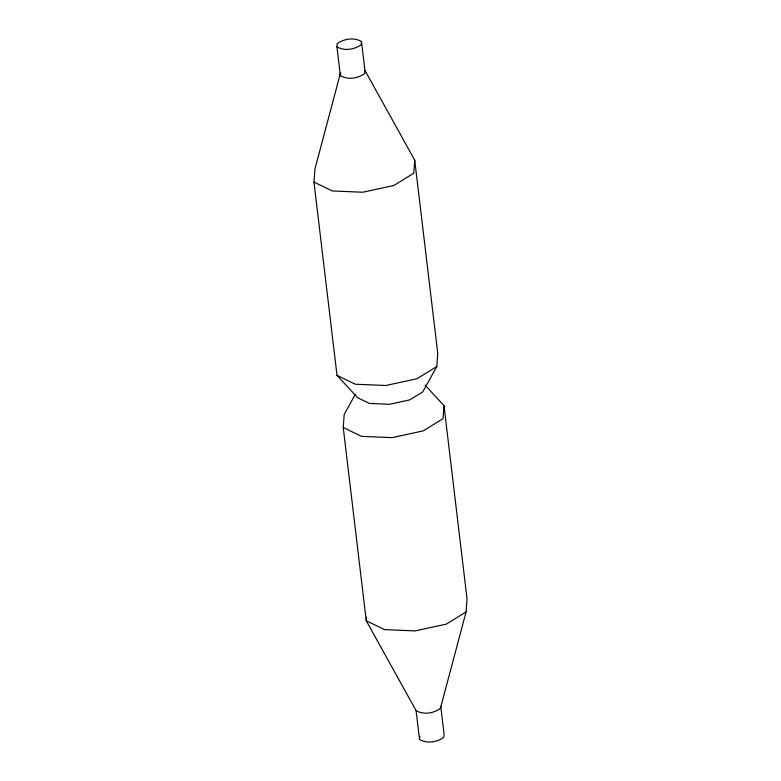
<?xml version="1.0" encoding="UTF-8"?>
<svg xmlns="http://www.w3.org/2000/svg" width="781" height="781" viewBox="0 0 781 781"><rect width="100%" height="100%" fill="white"/><g stroke="black" fill="none" stroke-linecap="round" stroke-linejoin="round"><path stroke-width="1.17" d="M364.922 70.378L414.731 160.222L437.77 353.5L436.804 366.523L422.814 391.867L409.84 399.862L389.475 404.285L369.511 403.435L357.552 397.646L337.011 375.358L313.962 182.09L314.928 169.067L340.614 72.535L340.37 75.708C347.779 80.101 357.903 78.481 364.678 73.551L364.922 70.378L361.476 41.52C354.066 37.127 343.952 38.747 337.167 43.677L336.933 46.85L340.37 75.708M361.476 41.52L361.242 44.693C354.457 49.623 344.343 51.243 336.933 46.85M440.767 706.493L444.067 734.15L443.833 737.323C437.048 742.253 426.934 743.873 419.524 739.48L416.078 710.622L366.269 620.778L343.23 427.5L344.196 414.477L355.277 394.415M366.533 617.224L366.269 620.778L384.545 629.623L415.092 630.911L446.224 624.156L466.072 611.933L467.038 598.91L443.989 405.642L425.089 385.131M414.731 160.222L413.754 173.245L393.917 185.478L362.774 192.233L332.237 190.945L313.962 182.09M443.989 405.642L443.022 418.665L423.175 430.887L392.042 437.643L361.505 436.354L343.23 427.5M419.524 739.48L419.758 736.307M416.078 710.622C423.487 715.015 433.611 713.395 440.386 708.465L440.552 706.346M440.386 708.465L466.072 611.933M436.804 366.523L416.966 378.746L385.824 385.502L355.287 384.213L337.011 375.358"/></g></svg>
